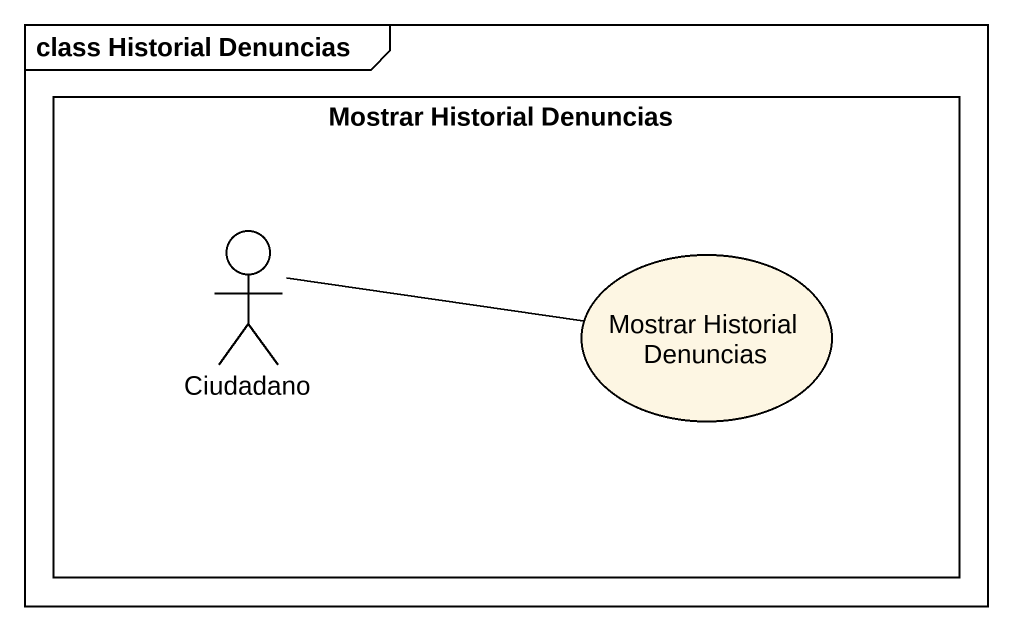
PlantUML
@startuml
mainframe class Historial Denuncias
rectangle "Mostrar Historial Denuncias" as Mostrar_Historial_Denuncias {
  actor Ciudadano
  usecase "Mostrar Historial Denuncias" as Mostrar_Historial_Denuncias_2
}
Ciudadano -right- Mostrar_Historial_Denuncias_2
@enduml
